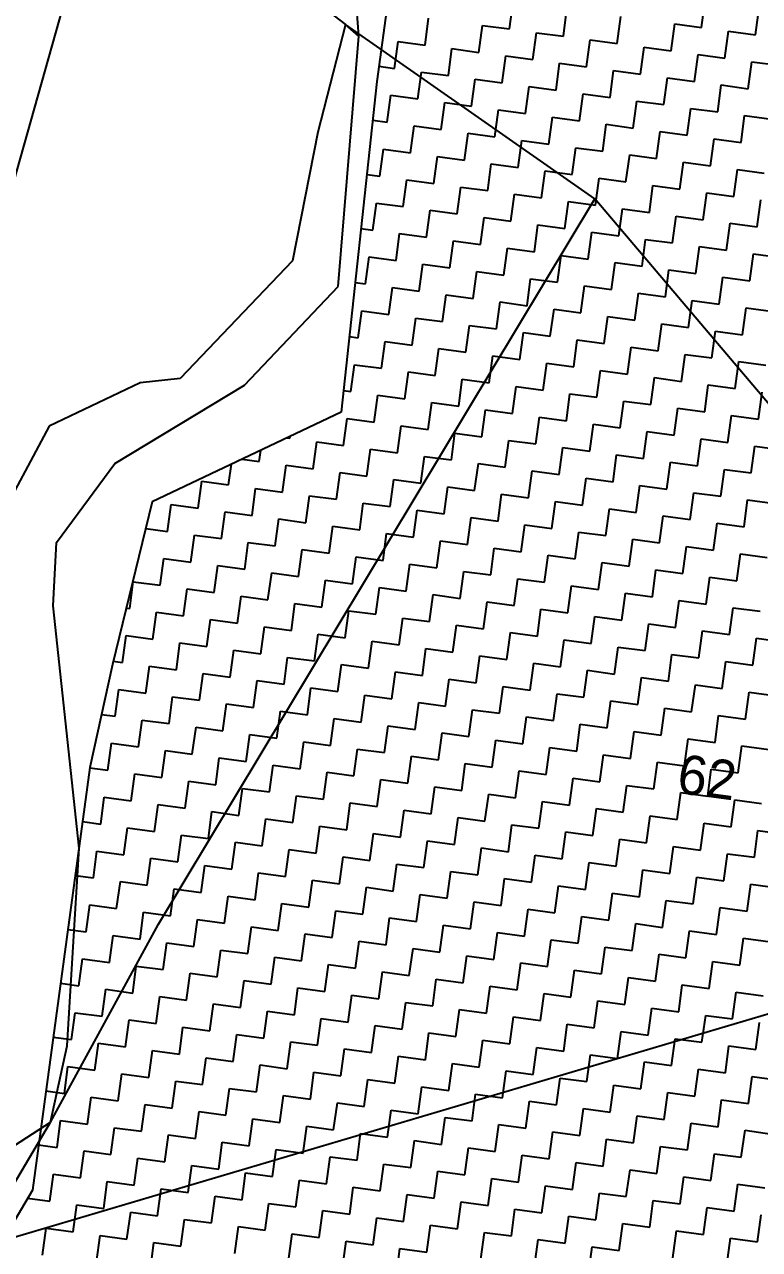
# Model space of a CAD drawing. Header units: metres. Extents: x 291974 to 293244, y 2020596 to 2023640.
# Drawn here: x 292339.3 to 292406.9, y 2020992 to 2021104.7 of the extents above; entities that cross this region are included whole.
import ezdxf
from ezdxf.enums import TextEntityAlignment as Align

# ---------------------------------------------------------------- set-up
doc = ezdxf.new("R2010")
doc.units = ezdxf.units.M
doc.header["$MEASUREMENT"] = 0
for name, color, linetype in [('LINE_WATER', 4, 'Continuous'), ('POLY_HATCH', 12, 'Continuous'), ('POLY_PARCEL', 6, 'Continuous'), ('TEXT_PARCEL', 7, 'Continuous')]:
    doc.layers.add(name, color=color, linetype=linetype)
doc.styles.add('TEXT_MAP', font='')
doc.styles.get('TEXT_MAP').set_extended_font_data('Kruti Dev 050')

msp = doc.modelspace()

# ---------------------------------------------------------------- linework, layer by layer
at = {"layer": 'LINE_WATER'}
for p, q in [((292370.02, 2021103.61), (292369.52, 2021110.5)), ((292368.8, 2021104.67), (292366.27, 2021094.78)), ((292370.02, 2021103.61), (292368.8, 2021104.67)), ((292368.12, 2021080.56), (292370.02, 2021103.61)), ((292366.27, 2021094.78), (292363.91, 2021082.92)), ((292363.91, 2021082.92), (292353.58, 2021072.12)), ((292359.52, 2021071.49), (292368.12, 2021080.56)), ((292349.91, 2021071.72), (292341.55, 2021067.73)), ((292347.57, 2021064.28), (292359.52, 2021071.49)), ((292353.58, 2021072.12), (292349.91, 2021071.72)), ((292341.55, 2021067.73), (292335.92, 2021057.21)), ((292342.23, 2021057.03), (292347.57, 2021064.28)), ((292341.9, 2021051.21), (292342.23, 2021057.03)), ((292344.31, 2021028.92), (292341.9, 2021051.21)), ((292343.21, 2021010.72), (292344.31, 2021028.92)), ((292341.67, 2021003.71), (292343.21, 2021010.72)), ((292329.88, 2020996.16), (292341.67, 2021003.71))]:
    msp.add_line(p, q, dxfattribs=at)
at = {"layer": 'POLY_HATCH'}
for p, q in [((292374.27, 2021118.6), (292371.68, 2021099.44)), ((292371.68, 2021099.44), (292368.39, 2021069)), ((292368.39, 2021069), (292351.02, 2021060.77)), ((292351.02, 2021060.77), (292347.37, 2021045.81)), ((292347.37, 2021045.81), (292345.28, 2021036.34)), ((292345.28, 2021036.34), (292340.01, 2020997.47)), ((292340.01, 2020997.47), (292331.57, 2020983.16))]:
    msp.add_line(p, q, dxfattribs=at)
at = {"layer": 'POLY_HATCH', "linetype": 'Continuous'}
for p, q in [((292383.88, 2021104.26), (292384.22, 2021106.73)), ((292401.56, 2021104.4), (292401.89, 2021106.87)), ((292406.52, 2021103.73), (292406.85, 2021106.21)), ((292376.12, 2021102.78), (292376.45, 2021105.26)), ((292388.84, 2021103.59), (292389.17, 2021106.07)), ((292393.79, 2021102.92), (292394.13, 2021105.4)), ((292381.07, 2021102.11), (292381.41, 2021104.59)), ((292381.41, 2021104.59), (292383.88, 2021104.26)), ((292386.03, 2021101.44), (292386.36, 2021103.92)), ((292386.36, 2021103.92), (292388.84, 2021103.59)), ((292398.75, 2021102.25), (292399.08, 2021104.73)), ((292399.08, 2021104.73), (292401.56, 2021104.4)), ((292403.7, 2021101.58), (292404.04, 2021104.06)), ((292404.04, 2021104.06), (292406.52, 2021103.73)), ((292373.31, 2021100.64), (292373.64, 2021103.11)), ((292373.64, 2021103.11), (292376.12, 2021102.78)), ((292390.98, 2021100.78), (292391.32, 2021103.25)), ((292391.32, 2021103.25), (292393.79, 2021102.92)), ((292378.26, 2021099.97), (292378.59, 2021102.45)), ((292378.59, 2021102.45), (292381.07, 2021102.11)), ((292383.22, 2021099.3), (292383.55, 2021101.78)), ((292383.55, 2021101.78), (292386.03, 2021101.44)), ((292395.94, 2021100.11), (292396.27, 2021102.59)), ((292396.27, 2021102.59), (292398.75, 2021102.25)), ((292400.89, 2021099.44), (292401.23, 2021101.92)), ((292401.23, 2021101.92), (292403.7, 2021101.58)), ((292371.87, 2021100.83), (292373.31, 2021100.64)), ((292388.17, 2021098.63), (292388.5, 2021101.11)), ((292388.5, 2021101.11), (292390.98, 2021100.78)), ((292405.85, 2021098.77), (292406.18, 2021101.25)), ((292406.18, 2021101.25), (292408.66, 2021100.92)), ((292375.45, 2021097.83), (292375.78, 2021100.3)), ((292375.78, 2021100.3), (292378.26, 2021099.97)), ((292380.4, 2021097.16), (292380.74, 2021099.63)), ((292380.74, 2021099.63), (292383.22, 2021099.3)), ((292393.13, 2021097.97), (292393.46, 2021100.44)), ((292393.46, 2021100.44), (292395.94, 2021100.11)), ((292398.08, 2021097.3), (292398.42, 2021099.77)), ((292398.42, 2021099.77), (292400.89, 2021099.44)), ((292385.36, 2021096.49), (292385.69, 2021098.97)), ((292385.69, 2021098.97), (292388.17, 2021098.63)), ((292390.31, 2021095.82), (292390.65, 2021098.3)), ((292390.65, 2021098.3), (292393.13, 2021097.97)), ((292403.04, 2021096.63), (292403.37, 2021099.11)), ((292403.37, 2021099.11), (292405.85, 2021098.77)), ((292372.64, 2021095.68), (292372.97, 2021098.16)), ((292372.97, 2021098.16), (292375.45, 2021097.83)), ((292377.59, 2021095.01), (292377.93, 2021097.49)), ((292377.93, 2021097.49), (292380.4, 2021097.16)), ((292395.27, 2021095.15), (292395.6, 2021097.63)), ((292395.6, 2021097.63), (292398.08, 2021097.3)), ((292382.55, 2021094.35), (292382.88, 2021096.82)), ((292382.88, 2021096.82), (292385.36, 2021096.49)), ((292387.5, 2021093.68), (292387.84, 2021096.16)), ((292387.84, 2021096.16), (292390.31, 2021095.82)), ((292400.22, 2021094.49), (292400.56, 2021096.96)), ((292400.56, 2021096.96), (292403.04, 2021096.63)), ((292405.18, 2021093.82), (292405.51, 2021096.3)), ((292405.51, 2021096.3), (292407.99, 2021095.96)), ((292371.3, 2021095.86), (292372.64, 2021095.68)), ((292374.78, 2021092.87), (292375.12, 2021095.35)), ((292375.12, 2021095.35), (292377.59, 2021095.01)), ((292392.46, 2021093.01), (292392.79, 2021095.49)), ((292392.79, 2021095.49), (292395.27, 2021095.15)), ((292379.74, 2021092.2), (292380.07, 2021094.68)), ((292380.07, 2021094.68), (292382.55, 2021094.35)), ((292384.69, 2021091.53), (292385.03, 2021094.01)), ((292385.03, 2021094.01), (292387.5, 2021093.68)), ((292397.41, 2021092.34), (292397.75, 2021094.82)), ((292397.75, 2021094.82), (292400.22, 2021094.49)), ((292402.37, 2021091.67), (292402.7, 2021094.15)), ((292402.7, 2021094.15), (292405.18, 2021093.82)), ((292371.97, 2021090.73), (292372.3, 2021093.2)), ((292372.3, 2021093.2), (292374.78, 2021092.87)), ((292389.65, 2021090.87), (292389.98, 2021093.34)), ((292389.98, 2021093.34), (292392.46, 2021093.01)), ((292394.6, 2021090.2), (292394.94, 2021092.68)), ((292394.94, 2021092.68), (292397.41, 2021092.34)), ((292376.92, 2021090.06), (292377.26, 2021092.54)), ((292377.26, 2021092.54), (292379.74, 2021092.2)), ((292381.88, 2021089.39), (292382.21, 2021091.87)), ((292382.21, 2021091.87), (292384.69, 2021091.53)), ((292399.56, 2021089.53), (292399.89, 2021092.01)), ((292399.89, 2021092.01), (292402.37, 2021091.67)), ((292370.76, 2021090.89), (292371.97, 2021090.73)), ((292374.11, 2021087.92), (292374.45, 2021090.39)), ((292374.45, 2021090.39), (292376.92, 2021090.06)), ((292386.84, 2021088.72), (292387.17, 2021091.2)), ((292387.17, 2021091.2), (292389.65, 2021090.87)), ((292391.79, 2021088.05), (292392.12, 2021090.53)), ((292392.12, 2021090.53), (292394.6, 2021090.2)), ((292404.51, 2021088.86), (292404.85, 2021091.34)), ((292404.85, 2021091.34), (292407.32, 2021091.01)), ((292379.07, 2021087.25), (292379.4, 2021089.72)), ((292379.4, 2021089.72), (292381.88, 2021089.39)), ((292396.75, 2021087.39), (292397.08, 2021089.86)), ((292397.08, 2021089.86), (292399.56, 2021089.53)), ((292371.3, 2021085.77), (292371.64, 2021088.25)), ((292371.64, 2021088.25), (292374.11, 2021087.92)), ((292384.02, 2021086.58), (292384.36, 2021089.06)), ((292384.36, 2021089.06), (292386.84, 2021088.72)), ((292388.98, 2021085.91), (292389.31, 2021088.39)), ((292389.31, 2021088.39), (292391.79, 2021088.05)), ((292401.7, 2021086.72), (292402.03, 2021089.2)), ((292402.03, 2021089.2), (292404.51, 2021088.86)), ((292406.66, 2021086.05), (292406.99, 2021088.53)), ((292376.26, 2021085.1), (292376.59, 2021087.58)), ((292376.59, 2021087.58), (292379.07, 2021087.25)), ((292393.93, 2021085.24), (292394.27, 2021087.72)), ((292394.27, 2021087.72), (292396.75, 2021087.39)), ((292398.89, 2021084.58), (292399.22, 2021087.05)), ((292399.22, 2021087.05), (292401.7, 2021086.72)), ((292370.22, 2021085.92), (292371.3, 2021085.77)), ((292381.21, 2021084.44), (292381.55, 2021086.91)), ((292381.55, 2021086.91), (292384.02, 2021086.58)), ((292386.17, 2021083.77), (292386.5, 2021086.25)), ((292386.5, 2021086.25), (292388.98, 2021085.91)), ((292403.84, 2021083.91), (292404.18, 2021086.39)), ((292404.18, 2021086.39), (292406.66, 2021086.05)), ((292373.45, 2021082.96), (292373.78, 2021085.44)), ((292373.78, 2021085.44), (292376.26, 2021085.1)), ((292378.4, 2021082.29), (292378.73, 2021084.77)), ((292378.73, 2021084.77), (292381.21, 2021084.44)), ((292391.12, 2021083.1), (292391.46, 2021085.58)), ((292391.46, 2021085.58), (292393.93, 2021085.24)), ((292396.08, 2021082.43), (292396.41, 2021084.91)), ((292396.41, 2021084.91), (292398.89, 2021084.58)), ((292383.36, 2021081.62), (292383.69, 2021084.1)), ((292383.69, 2021084.1), (292386.17, 2021083.77)), ((292401.03, 2021081.76), (292401.37, 2021084.24)), ((292401.37, 2021084.24), (292403.84, 2021083.91)), ((292370.63, 2021080.82), (292370.97, 2021083.29)), ((292370.97, 2021083.29), (292373.45, 2021082.96)), ((292375.59, 2021080.15), (292375.92, 2021082.63)), ((292375.92, 2021082.63), (292378.4, 2021082.29)), ((292388.31, 2021080.96), (292388.64, 2021083.43)), ((292388.64, 2021083.43), (292391.12, 2021083.1)), ((292393.27, 2021080.29), (292393.6, 2021082.77)), ((292393.6, 2021082.77), (292396.08, 2021082.43)), ((292405.99, 2021081.1), (292406.32, 2021083.57)), ((292406.32, 2021083.57), (292408.8, 2021083.24)), ((292380.54, 2021079.48), (292380.88, 2021081.96)), ((292380.88, 2021081.96), (292383.36, 2021081.62)), ((292398.22, 2021079.62), (292398.55, 2021082.1)), ((292398.55, 2021082.1), (292401.03, 2021081.76)), ((292403.18, 2021078.95), (292403.51, 2021081.43)), ((292403.51, 2021081.43), (292405.99, 2021081.1)), ((292369.68, 2021080.94), (292370.63, 2021080.82)), ((292372.78, 2021078), (292373.11, 2021080.48)), ((292373.11, 2021080.48), (292375.59, 2021080.15)), ((292385.5, 2021078.81), (292385.83, 2021081.29)), ((292385.83, 2021081.29), (292388.31, 2021080.96)), ((292390.45, 2021078.14), (292390.79, 2021080.62)), ((292390.79, 2021080.62), (292393.27, 2021080.29)), ((292377.73, 2021077.34), (292378.07, 2021079.81)), ((292378.07, 2021079.81), (292380.54, 2021079.48)), ((292382.69, 2021076.67), (292383.02, 2021079.15)), ((292383.02, 2021079.15), (292385.5, 2021078.81)), ((292395.41, 2021077.48), (292395.74, 2021079.95)), ((292395.74, 2021079.95), (292398.22, 2021079.62)), ((292400.36, 2021076.81), (292400.7, 2021079.29)), ((292400.7, 2021079.29), (292403.18, 2021078.95)), ((292369.97, 2021075.86), (292370.3, 2021078.34)), ((292370.3, 2021078.34), (292372.78, 2021078)), ((292387.64, 2021076), (292387.98, 2021078.48)), ((292387.98, 2021078.48), (292390.45, 2021078.14)), ((292405.32, 2021076.14), (292405.65, 2021078.62)), ((292405.65, 2021078.62), (292408.13, 2021078.28)), ((292374.92, 2021075.19), (292375.26, 2021077.67)), ((292375.26, 2021077.67), (292377.73, 2021077.34)), ((292379.88, 2021074.53), (292380.21, 2021077)), ((292380.21, 2021077), (292382.69, 2021076.67)), ((292392.6, 2021075.33), (292392.93, 2021077.81)), ((292392.93, 2021077.81), (292395.41, 2021077.48)), ((292397.55, 2021074.67), (292397.89, 2021077.14)), ((292397.89, 2021077.14), (292400.36, 2021076.81)), ((292369.15, 2021075.97), (292369.97, 2021075.86)), ((292384.83, 2021073.86), (292385.17, 2021076.34)), ((292385.17, 2021076.34), (292387.64, 2021076)), ((292402.51, 2021074), (292402.84, 2021076.48)), ((292402.84, 2021076.48), (292405.32, 2021076.14)), ((292372.11, 2021073.05), (292372.44, 2021075.53)), ((292372.44, 2021075.53), (292374.92, 2021075.19)), ((292377.06, 2021072.38), (292377.4, 2021074.86)), ((292377.4, 2021074.86), (292379.88, 2021074.53)), ((292389.79, 2021073.19), (292390.12, 2021075.67)), ((292390.12, 2021075.67), (292392.6, 2021075.33)), ((292394.74, 2021072.52), (292395.08, 2021075)), ((292395.08, 2021075), (292397.55, 2021074.67)), ((292382.02, 2021071.71), (292382.35, 2021074.19)), ((292382.35, 2021074.19), (292384.83, 2021073.86)), ((292386.98, 2021071.05), (292387.31, 2021073.52)), ((292387.31, 2021073.52), (292389.79, 2021073.19)), ((292399.7, 2021071.85), (292400.03, 2021074.33)), ((292400.03, 2021074.33), (292402.51, 2021074)), ((292404.65, 2021071.19), (292404.99, 2021073.66)), ((292404.99, 2021073.66), (292407.46, 2021073.33)), ((292369.3, 2021070.91), (292369.63, 2021073.38)), ((292369.63, 2021073.38), (292372.11, 2021073.05)), ((292374.25, 2021070.24), (292374.59, 2021072.72)), ((292374.59, 2021072.72), (292377.06, 2021072.38)), ((292391.93, 2021070.38), (292392.26, 2021072.86)), ((292392.26, 2021072.86), (292394.74, 2021072.52)), ((292379.21, 2021069.57), (292379.54, 2021072.05)), ((292379.54, 2021072.05), (292382.02, 2021071.71)), ((292384.16, 2021068.9), (292384.5, 2021071.38)), ((292384.5, 2021071.38), (292386.98, 2021071.05)), ((292396.89, 2021069.71), (292397.22, 2021072.19)), ((292397.22, 2021072.19), (292399.7, 2021071.85)), ((292401.84, 2021069.04), (292402.17, 2021071.52)), ((292402.17, 2021071.52), (292404.65, 2021071.19)), ((292368.61, 2021071), (292369.3, 2021070.91)), ((292371.44, 2021068.09), (292371.78, 2021070.57)), ((292371.78, 2021070.57), (292374.25, 2021070.24)), ((292389.12, 2021068.23), (292389.45, 2021070.71)), ((292389.45, 2021070.71), (292391.93, 2021070.38)), ((292406.8, 2021068.37), (292407.13, 2021070.85)), ((292376.4, 2021067.43), (292376.73, 2021069.9)), ((292376.73, 2021069.9), (292379.21, 2021069.57)), ((292381.35, 2021066.76), (292381.69, 2021069.24)), ((292381.69, 2021069.24), (292384.16, 2021068.9)), ((292394.07, 2021067.57), (292394.41, 2021070.04)), ((292394.41, 2021070.04), (292396.89, 2021069.71)), ((292399.03, 2021066.9), (292399.36, 2021069.38)), ((292399.36, 2021069.38), (292401.84, 2021069.04)), ((292368.63, 2021065.95), (292368.96, 2021068.43)), ((292368.96, 2021068.43), (292371.44, 2021068.09)), ((292386.31, 2021066.09), (292386.64, 2021068.57)), ((292386.64, 2021068.57), (292389.12, 2021068.23)), ((292391.26, 2021065.42), (292391.6, 2021067.9)), ((292391.6, 2021067.9), (292394.07, 2021067.57)), ((292403.98, 2021066.23), (292404.32, 2021068.71)), ((292404.32, 2021068.71), (292406.8, 2021068.37)), ((292363.68, 2021066.62), (292363.7, 2021066.77)), ((292373.59, 2021065.28), (292373.92, 2021067.76)), ((292373.92, 2021067.76), (292376.4, 2021067.43)), ((292378.54, 2021064.62), (292378.87, 2021067.09)), ((292378.87, 2021067.09), (292381.35, 2021066.76)), ((292396.22, 2021064.76), (292396.55, 2021067.23)), ((292396.55, 2021067.23), (292399.03, 2021066.9)), ((292363.44, 2021066.65), (292363.68, 2021066.62)), ((292365.82, 2021063.81), (292366.15, 2021066.28)), ((292366.15, 2021066.28), (292368.63, 2021065.95)), ((292370.77, 2021063.14), (292371.11, 2021065.62)), ((292371.11, 2021065.62), (292373.59, 2021065.28)), ((292383.5, 2021063.95), (292383.83, 2021066.42)), ((292383.83, 2021066.42), (292386.31, 2021066.09)), ((292388.45, 2021063.28), (292388.78, 2021065.76)), ((292388.78, 2021065.76), (292391.26, 2021065.42)), ((292401.17, 2021064.09), (292401.51, 2021066.56)), ((292401.51, 2021066.56), (292403.98, 2021066.23)), ((292406.13, 2021063.42), (292406.46, 2021065.9)), ((292406.46, 2021065.9), (292408.94, 2021065.56)), ((292359.29, 2021064.69), (292360.86, 2021064.48)), ((292360.86, 2021064.48), (292361, 2021065.5)), ((292375.73, 2021062.47), (292376.06, 2021064.95)), ((292376.06, 2021064.95), (292378.54, 2021064.62)), ((292393.41, 2021062.61), (292393.74, 2021065.09)), ((292393.74, 2021065.09), (292396.22, 2021064.76)), ((292358.05, 2021062.33), (292358.31, 2021064.22)), ((292363.01, 2021061.66), (292363.34, 2021064.14)), ((292363.34, 2021064.14), (292365.82, 2021063.81)), ((292367.96, 2021061), (292368.3, 2021063.47)), ((292368.3, 2021063.47), (292370.77, 2021063.14)), ((292380.68, 2021061.8), (292381.02, 2021064.28)), ((292381.02, 2021064.28), (292383.5, 2021063.95)), ((292385.64, 2021061.14), (292385.97, 2021063.61)), ((292385.97, 2021063.61), (292388.45, 2021063.28)), ((292398.36, 2021061.94), (292398.69, 2021064.42)), ((292398.69, 2021064.42), (292401.17, 2021064.09)), ((292403.32, 2021061.28), (292403.65, 2021063.75)), ((292403.65, 2021063.75), (292406.13, 2021063.42)), ((292355.24, 2021060.19), (292355.57, 2021062.67)), ((292355.57, 2021062.67), (292358.05, 2021062.33)), ((292372.92, 2021060.33), (292373.25, 2021062.81)), ((292373.25, 2021062.81), (292375.73, 2021062.47)), ((292390.59, 2021060.47), (292390.93, 2021062.95)), ((292390.93, 2021062.95), (292393.41, 2021062.61)), ((292395.55, 2021059.8), (292395.88, 2021062.28)), ((292395.88, 2021062.28), (292398.36, 2021061.94)), ((292360.2, 2021059.52), (292360.53, 2021062)), ((292360.53, 2021062), (292363.01, 2021061.66)), ((292365.15, 2021058.85), (292365.48, 2021061.33)), ((292365.48, 2021061.33), (292367.96, 2021061)), ((292377.87, 2021059.66), (292378.21, 2021062.14)), ((292378.21, 2021062.14), (292380.68, 2021061.8)), ((292382.83, 2021058.99), (292383.16, 2021061.47)), ((292383.16, 2021061.47), (292385.64, 2021061.14)), ((292400.5, 2021059.13), (292400.84, 2021061.61)), ((292400.84, 2021061.61), (292403.32, 2021061.28)), ((292352.43, 2021058.04), (292352.76, 2021060.52)), ((292352.76, 2021060.52), (292355.24, 2021060.19)), ((292370.11, 2021058.18), (292370.44, 2021060.66)), ((292370.44, 2021060.66), (292372.92, 2021060.33)), ((292375.06, 2021057.52), (292375.4, 2021059.99)), ((292375.4, 2021059.99), (292377.87, 2021059.66)), ((292387.78, 2021058.32), (292388.12, 2021060.8)), ((292388.12, 2021060.8), (292390.59, 2021060.47)), ((292392.74, 2021057.66), (292393.07, 2021060.13)), ((292393.07, 2021060.13), (292395.55, 2021059.8)), ((292405.46, 2021058.46), (292405.79, 2021060.94)), ((292405.79, 2021060.94), (292408.27, 2021060.61)), ((292357.38, 2021057.38), (292357.72, 2021059.85)), ((292357.72, 2021059.85), (292360.2, 2021059.52)), ((292362.34, 2021056.71), (292362.67, 2021059.19)), ((292362.67, 2021059.19), (292365.15, 2021058.85)), ((292380.02, 2021056.85), (292380.35, 2021059.33)), ((292380.35, 2021059.33), (292382.83, 2021058.99)), ((292397.69, 2021056.99), (292398.03, 2021059.47)), ((292398.03, 2021059.47), (292400.5, 2021059.13)), ((292350.42, 2021058.32), (292352.43, 2021058.04)), ((292354.57, 2021055.23), (292354.91, 2021057.71)), ((292354.91, 2021057.71), (292357.38, 2021057.38)), ((292367.29, 2021056.04), (292367.63, 2021058.52)), ((292367.63, 2021058.52), (292370.11, 2021058.18)), ((292372.25, 2021055.37), (292372.58, 2021057.85)), ((292372.58, 2021057.85), (292375.06, 2021057.52)), ((292384.97, 2021056.18), (292385.31, 2021058.66)), ((292385.31, 2021058.66), (292387.78, 2021058.32)), ((292389.93, 2021055.51), (292390.26, 2021057.99)), ((292390.26, 2021057.99), (292392.74, 2021057.66)), ((292402.65, 2021056.32), (292402.98, 2021058.8)), ((292402.98, 2021058.8), (292405.46, 2021058.46)), ((292359.53, 2021054.56), (292359.86, 2021057.04)), ((292359.86, 2021057.04), (292362.34, 2021056.71)), ((292377.2, 2021054.7), (292377.54, 2021057.18)), ((292377.54, 2021057.18), (292380.02, 2021056.85)), ((292394.88, 2021054.84), (292395.22, 2021057.32)), ((292395.22, 2021057.32), (292397.69, 2021056.99)), ((292399.84, 2021054.18), (292400.17, 2021056.65)), ((292400.17, 2021056.65), (292402.65, 2021056.32)), ((292351.76, 2021053.09), (292352.1, 2021055.57)), ((292352.1, 2021055.57), (292354.57, 2021055.23)), ((292364.48, 2021053.9), (292364.82, 2021056.37)), ((292364.82, 2021056.37), (292367.29, 2021056.04)), ((292369.44, 2021053.23), (292369.77, 2021055.71)), ((292369.77, 2021055.71), (292372.25, 2021055.37)), ((292382.16, 2021054.04), (292382.49, 2021056.51)), ((292382.49, 2021056.51), (292384.97, 2021056.18)), ((292387.11, 2021053.37), (292387.45, 2021055.85)), ((292387.45, 2021055.85), (292389.93, 2021055.51)), ((292404.79, 2021053.51), (292405.13, 2021055.99)), ((292405.13, 2021055.99), (292407.6, 2021055.65)), ((292356.72, 2021052.42), (292357.05, 2021054.9)), ((292357.05, 2021054.9), (292359.53, 2021054.56)), ((292374.39, 2021052.56), (292374.73, 2021055.04)), ((292374.73, 2021055.04), (292377.2, 2021054.7)), ((292379.35, 2021051.89), (292379.68, 2021054.37)), ((292379.68, 2021054.37), (292382.16, 2021054.04)), ((292392.07, 2021052.7), (292392.4, 2021055.18)), ((292392.4, 2021055.18), (292394.88, 2021054.84)), ((292397.03, 2021052.03), (292397.36, 2021054.51)), ((292397.36, 2021054.51), (292399.84, 2021054.18)), ((292348.95, 2021050.95), (292349.28, 2021053.42)), ((292349.28, 2021053.42), (292351.76, 2021053.09)), ((292361.67, 2021051.75), (292362.01, 2021054.23)), ((292362.01, 2021054.23), (292364.48, 2021053.9)), ((292366.63, 2021051.09), (292366.96, 2021053.56)), ((292366.96, 2021053.56), (292369.44, 2021053.23)), ((292384.3, 2021051.23), (292384.64, 2021053.7)), ((292384.64, 2021053.7), (292387.11, 2021053.37)), ((292401.98, 2021051.37), (292402.31, 2021053.84)), ((292402.31, 2021053.84), (292404.79, 2021053.51)), ((292353.9, 2021050.28), (292354.24, 2021052.76)), ((292354.24, 2021052.76), (292356.72, 2021052.42)), ((292358.86, 2021049.61), (292359.19, 2021052.09)), ((292359.19, 2021052.09), (292361.67, 2021051.75)), ((292371.58, 2021050.42), (292371.92, 2021052.9)), ((292371.92, 2021052.9), (292374.39, 2021052.56)), ((292376.54, 2021049.75), (292376.87, 2021052.23)), ((292376.87, 2021052.23), (292379.35, 2021051.89)), ((292389.26, 2021050.56), (292389.59, 2021053.04)), ((292389.59, 2021053.04), (292392.07, 2021052.7)), ((292394.21, 2021049.89), (292394.55, 2021052.37)), ((292394.55, 2021052.37), (292397.03, 2021052.03)), ((292348.63, 2021050.99), (292348.95, 2021050.95)), ((292363.82, 2021048.94), (292364.15, 2021051.42)), ((292364.15, 2021051.42), (292366.63, 2021051.09)), ((292381.49, 2021049.08), (292381.83, 2021051.56)), ((292381.83, 2021051.56), (292384.3, 2021051.23)), ((292399.17, 2021049.22), (292399.5, 2021051.7)), ((292399.5, 2021051.7), (292401.98, 2021051.37)), ((292404.12, 2021048.55), (292404.46, 2021051.03)), ((292404.46, 2021051.03), (292406.94, 2021050.7)), ((292351.09, 2021048.13), (292351.43, 2021050.61)), ((292351.43, 2021050.61), (292353.9, 2021050.28)), ((292356.05, 2021047.47), (292356.38, 2021049.94)), ((292356.38, 2021049.94), (292358.86, 2021049.61)), ((292368.77, 2021048.27), (292369.1, 2021050.75)), ((292369.1, 2021050.75), (292371.58, 2021050.42)), ((292373.73, 2021047.61), (292374.06, 2021050.08)), ((292374.06, 2021050.08), (292376.54, 2021049.75)), ((292386.45, 2021048.41), (292386.78, 2021050.89)), ((292386.78, 2021050.89), (292389.26, 2021050.56)), ((292391.4, 2021047.75), (292391.74, 2021050.22)), ((292391.74, 2021050.22), (292394.21, 2021049.89)), ((292361, 2021046.8), (292361.34, 2021049.28)), ((292361.34, 2021049.28), (292363.82, 2021048.94)), ((292378.68, 2021046.94), (292379.01, 2021049.42)), ((292379.01, 2021049.42), (292381.49, 2021049.08)), ((292383.64, 2021046.27), (292383.97, 2021048.75)), ((292383.97, 2021048.75), (292386.45, 2021048.41)), ((292396.36, 2021047.08), (292396.69, 2021049.56)), ((292396.69, 2021049.56), (292399.17, 2021049.22)), ((292401.31, 2021046.41), (292401.65, 2021048.89)), ((292401.65, 2021048.89), (292404.12, 2021048.55)), ((292348.28, 2021045.99), (292348.62, 2021048.47)), ((292348.62, 2021048.47), (292351.09, 2021048.13)), ((292353.24, 2021045.32), (292353.57, 2021047.8)), ((292353.57, 2021047.8), (292356.05, 2021047.47)), ((292365.96, 2021046.13), (292366.29, 2021048.61)), ((292366.29, 2021048.61), (292368.77, 2021048.27)), ((292370.91, 2021045.46), (292371.25, 2021047.94)), ((292371.25, 2021047.94), (292373.73, 2021047.61)), ((292388.59, 2021045.6), (292388.92, 2021048.08)), ((292388.92, 2021048.08), (292391.4, 2021047.75)), ((292406.27, 2021045.74), (292406.6, 2021048.22)), ((292406.6, 2021048.22), (292409.08, 2021047.89)), ((292358.19, 2021044.65), (292358.53, 2021047.13)), ((292358.53, 2021047.13), (292361, 2021046.8)), ((292363.15, 2021043.99), (292363.48, 2021046.46)), ((292363.48, 2021046.46), (292365.96, 2021046.13)), ((292375.87, 2021044.79), (292376.2, 2021047.27)), ((292376.2, 2021047.27), (292378.68, 2021046.94)), ((292380.82, 2021044.13), (292381.16, 2021046.6)), ((292381.16, 2021046.6), (292383.64, 2021046.27)), ((292393.55, 2021044.93), (292393.88, 2021047.41)), ((292393.88, 2021047.41), (292396.36, 2021047.08)), ((292398.5, 2021044.27), (292398.83, 2021046.74)), ((292398.83, 2021046.74), (292401.31, 2021046.41)), ((292347.44, 2021046.1), (292348.28, 2021045.99)), ((292350.43, 2021043.18), (292350.76, 2021045.66)), ((292350.76, 2021045.66), (292353.24, 2021045.32)), ((292368.1, 2021043.32), (292368.44, 2021045.8)), ((292368.44, 2021045.8), (292370.91, 2021045.46)), ((292385.78, 2021043.46), (292386.11, 2021045.94)), ((292386.11, 2021045.94), (292388.59, 2021045.6)), ((292403.46, 2021043.6), (292403.79, 2021046.08)), ((292403.79, 2021046.08), (292406.27, 2021045.74)), ((292355.38, 2021042.51), (292355.71, 2021044.99)), ((292355.71, 2021044.99), (292358.19, 2021044.65)), ((292360.34, 2021041.84), (292360.67, 2021044.32)), ((292360.67, 2021044.32), (292363.15, 2021043.99)), ((292373.06, 2021042.65), (292373.39, 2021045.13)), ((292373.39, 2021045.13), (292375.87, 2021044.79)), ((292378.01, 2021041.98), (292378.35, 2021044.46)), ((292378.35, 2021044.46), (292380.82, 2021044.13)), ((292390.73, 2021042.79), (292391.07, 2021045.27)), ((292391.07, 2021045.27), (292393.55, 2021044.93)), ((292395.69, 2021042.12), (292396.02, 2021044.6)), ((292396.02, 2021044.6), (292398.5, 2021044.27)), ((292347.61, 2021041.04), (292347.95, 2021043.51)), ((292347.95, 2021043.51), (292350.43, 2021043.18)), ((292365.29, 2021041.18), (292365.62, 2021043.65)), ((292365.62, 2021043.65), (292368.1, 2021043.32)), ((292382.97, 2021041.32), (292383.3, 2021043.79)), ((292383.3, 2021043.79), (292385.78, 2021043.46)), ((292387.92, 2021040.65), (292388.26, 2021043.12)), ((292388.26, 2021043.12), (292390.73, 2021042.79)), ((292400.64, 2021041.46), (292400.98, 2021043.93)), ((292400.98, 2021043.93), (292403.46, 2021043.6)), ((292405.6, 2021040.79), (292405.93, 2021043.26)), ((292405.93, 2021043.26), (292408.41, 2021042.93)), ((292352.57, 2021040.37), (292352.9, 2021042.84)), ((292352.9, 2021042.84), (292355.38, 2021042.51)), ((292357.52, 2021039.7), (292357.86, 2021042.18)), ((292357.86, 2021042.18), (292360.34, 2021041.84)), ((292370.25, 2021040.51), (292370.58, 2021042.98)), ((292370.58, 2021042.98), (292373.06, 2021042.65)), ((292375.2, 2021039.84), (292375.54, 2021042.32)), ((292375.54, 2021042.32), (292378.01, 2021041.98)), ((292392.88, 2021039.98), (292393.21, 2021042.46)), ((292393.21, 2021042.46), (292395.69, 2021042.12)), ((292346.36, 2021041.2), (292347.61, 2021041.04)), ((292362.48, 2021039.03), (292362.81, 2021041.51)), ((292362.81, 2021041.51), (292365.29, 2021041.18)), ((292367.43, 2021038.36), (292367.77, 2021040.84)), ((292367.77, 2021040.84), (292370.25, 2021040.51)), ((292380.16, 2021039.17), (292380.49, 2021041.65)), ((292380.49, 2021041.65), (292382.97, 2021041.32)), ((292385.11, 2021038.5), (292385.45, 2021040.98)), ((292385.45, 2021040.98), (292387.92, 2021040.65)), ((292397.83, 2021039.31), (292398.17, 2021041.79)), ((292398.17, 2021041.79), (292400.64, 2021041.46)), ((292402.79, 2021038.64), (292403.12, 2021041.12)), ((292403.12, 2021041.12), (292405.6, 2021040.79)), ((292349.76, 2021038.22), (292350.09, 2021040.7)), ((292350.09, 2021040.7), (292352.57, 2021040.37)), ((292354.71, 2021037.56), (292355.05, 2021040.03)), ((292355.05, 2021040.03), (292357.52, 2021039.7)), ((292372.39, 2021037.7), (292372.72, 2021040.17)), ((292372.72, 2021040.17), (292375.2, 2021039.84)), ((292390.07, 2021037.84), (292390.4, 2021040.31)), ((292390.4, 2021040.31), (292392.88, 2021039.98)), ((292346.95, 2021036.08), (292347.28, 2021038.56)), ((292347.28, 2021038.56), (292349.76, 2021038.22)), ((292359.67, 2021036.89), (292360, 2021039.37)), ((292360, 2021039.37), (292362.48, 2021039.03)), ((292364.62, 2021036.22), (292364.96, 2021038.7)), ((292364.96, 2021038.7), (292367.43, 2021038.36)), ((292377.34, 2021037.03), (292377.68, 2021039.51)), ((292377.68, 2021039.51), (292380.16, 2021039.17)), ((292382.3, 2021036.36), (292382.63, 2021038.84)), ((292382.63, 2021038.84), (292385.11, 2021038.5)), ((292395.02, 2021037.17), (292395.36, 2021039.65)), ((292395.36, 2021039.65), (292397.83, 2021039.31)), ((292399.98, 2021036.5), (292400.31, 2021038.98)), ((292400.31, 2021038.98), (292402.79, 2021038.64)), ((292351.9, 2021035.41), (292352.24, 2021037.89)), ((292352.24, 2021037.89), (292354.71, 2021037.56)), ((292369.58, 2021035.55), (292369.91, 2021038.03)), ((292369.91, 2021038.03), (292372.39, 2021037.7)), ((292387.25, 2021035.69), (292387.59, 2021038.17)), ((292387.59, 2021038.17), (292390.07, 2021037.84)), ((292392.21, 2021035.02), (292392.54, 2021037.5)), ((292392.54, 2021037.5), (292395.02, 2021037.17)), ((292404.93, 2021035.83), (292405.27, 2021038.31)), ((292405.27, 2021038.31), (292407.74, 2021037.98)), ((292345.28, 2021036.3), (292346.95, 2021036.08)), ((292356.86, 2021034.74), (292357.19, 2021037.22)), ((292357.19, 2021037.22), (292359.67, 2021036.89)), ((292361.81, 2021034.08), (292362.15, 2021036.55)), ((292362.15, 2021036.55), (292364.62, 2021036.22)), ((292374.53, 2021034.88), (292374.87, 2021037.36)), ((292374.87, 2021037.36), (292377.34, 2021037.03)), ((292379.49, 2021034.22), (292379.82, 2021036.69)), ((292379.82, 2021036.69), (292382.3, 2021036.36)), ((292397.17, 2021034.36), (292397.5, 2021036.83)), ((292397.5, 2021036.83), (292399.98, 2021036.5)), ((292349.09, 2021033.27), (292349.42, 2021035.75)), ((292349.42, 2021035.75), (292351.9, 2021035.41)), ((292366.77, 2021033.41), (292367.1, 2021035.89)), ((292367.1, 2021035.89), (292369.58, 2021035.55)), ((292371.72, 2021032.74), (292372.06, 2021035.22)), ((292372.06, 2021035.22), (292374.53, 2021034.88)), ((292384.44, 2021033.55), (292384.78, 2021036.03)), ((292384.78, 2021036.03), (292387.25, 2021035.69)), ((292389.4, 2021032.88), (292389.73, 2021035.36)), ((292389.73, 2021035.36), (292392.21, 2021035.02)), ((292402.12, 2021033.69), (292402.45, 2021036.17)), ((292402.45, 2021036.17), (292404.93, 2021035.83)), ((292354.04, 2021032.6), (292354.38, 2021035.08)), ((292354.38, 2021035.08), (292356.86, 2021034.74)), ((292359, 2021031.93), (292359.33, 2021034.41)), ((292359.33, 2021034.41), (292361.81, 2021034.08)), ((292376.68, 2021032.07), (292377.01, 2021034.55)), ((292377.01, 2021034.55), (292379.49, 2021034.22)), ((292394.35, 2021032.21), (292394.69, 2021034.69)), ((292394.69, 2021034.69), (292397.17, 2021034.36)), ((292346.28, 2021031.12), (292346.61, 2021033.6)), ((292346.61, 2021033.6), (292349.09, 2021033.27)), ((292351.23, 2021030.46), (292351.57, 2021032.93)), ((292351.57, 2021032.93), (292354.04, 2021032.6)), ((292363.96, 2021031.26), (292364.29, 2021033.74)), ((292364.29, 2021033.74), (292366.77, 2021033.41)), ((292368.91, 2021030.6), (292369.24, 2021033.07)), ((292369.24, 2021033.07), (292371.72, 2021032.74)), ((292381.63, 2021031.4), (292381.97, 2021033.88)), ((292381.97, 2021033.88), (292384.44, 2021033.55)), ((292386.59, 2021030.74), (292386.92, 2021033.21)), ((292386.92, 2021033.21), (292389.4, 2021032.88)), ((292399.31, 2021031.54), (292399.64, 2021034.02)), ((292399.64, 2021034.02), (292402.12, 2021033.69)), ((292404.26, 2021030.88), (292404.6, 2021033.35)), ((292404.6, 2021033.35), (292407.08, 2021033.02)), ((292356.19, 2021029.79), (292356.52, 2021032.27)), ((292356.52, 2021032.27), (292359, 2021031.93)), ((292373.87, 2021029.93), (292374.2, 2021032.41)), ((292374.2, 2021032.41), (292376.68, 2021032.07)), ((292391.54, 2021030.07), (292391.88, 2021032.55)), ((292391.88, 2021032.55), (292394.35, 2021032.21)), ((292396.5, 2021029.4), (292396.83, 2021031.88)), ((292396.83, 2021031.88), (292399.31, 2021031.54)), ((292344.61, 2021031.35), (292346.28, 2021031.12)), ((292348.42, 2021028.31), (292348.76, 2021030.79)), ((292348.76, 2021030.79), (292351.23, 2021030.46)), ((292361.14, 2021029.12), (292361.48, 2021031.6)), ((292361.48, 2021031.6), (292363.96, 2021031.26)), ((292366.1, 2021028.45), (292366.43, 2021030.93)), ((292366.43, 2021030.93), (292368.91, 2021030.6)), ((292378.82, 2021029.26), (292379.15, 2021031.74)), ((292379.15, 2021031.74), (292381.63, 2021031.4)), ((292383.78, 2021028.59), (292384.11, 2021031.07)), ((292384.11, 2021031.07), (292386.59, 2021030.74)), ((292401.45, 2021028.73), (292401.79, 2021031.21)), ((292401.79, 2021031.21), (292404.26, 2021030.88)), ((292353.38, 2021027.65), (292353.71, 2021030.12)), ((292353.71, 2021030.12), (292356.19, 2021029.79)), ((292371.05, 2021027.79), (292371.39, 2021030.26)), ((292371.39, 2021030.26), (292373.87, 2021029.93)), ((292376.01, 2021027.12), (292376.34, 2021029.6)), ((292376.34, 2021029.6), (292378.82, 2021029.26)), ((292388.73, 2021027.93), (292389.06, 2021030.4)), ((292389.06, 2021030.4), (292391.54, 2021030.07)), ((292393.69, 2021027.26), (292394.02, 2021029.74)), ((292394.02, 2021029.74), (292396.5, 2021029.4)), ((292406.41, 2021028.07), (292406.74, 2021030.54)), ((292406.74, 2021030.54), (292409.22, 2021030.21)), ((292345.61, 2021026.17), (292345.94, 2021028.65)), ((292345.94, 2021028.65), (292348.42, 2021028.31)), ((292358.33, 2021026.98), (292358.67, 2021029.46)), ((292358.67, 2021029.46), (292361.14, 2021029.12)), ((292363.29, 2021026.31), (292363.62, 2021028.79)), ((292363.62, 2021028.79), (292366.1, 2021028.45)), ((292380.96, 2021026.45), (292381.3, 2021028.93)), ((292381.3, 2021028.93), (292383.78, 2021028.59)), ((292398.64, 2021026.59), (292398.97, 2021029.07)), ((292398.97, 2021029.07), (292401.45, 2021028.73)), ((292350.57, 2021025.5), (292350.9, 2021027.98)), ((292350.9, 2021027.98), (292353.38, 2021027.65)), ((292355.52, 2021024.83), (292355.85, 2021027.31)), ((292355.85, 2021027.31), (292358.33, 2021026.98)), ((292368.24, 2021025.64), (292368.58, 2021028.12)), ((292368.58, 2021028.12), (292371.05, 2021027.79)), ((292373.2, 2021024.97), (292373.53, 2021027.45)), ((292373.53, 2021027.45), (292376.01, 2021027.12)), ((292385.92, 2021025.78), (292386.25, 2021028.26)), ((292386.25, 2021028.26), (292388.73, 2021027.93)), ((292390.87, 2021025.11), (292391.21, 2021027.59)), ((292391.21, 2021027.59), (292393.69, 2021027.26)), ((292403.6, 2021025.92), (292403.93, 2021028.4)), ((292403.93, 2021028.4), (292406.41, 2021028.07)), ((292343.93, 2021026.4), (292345.61, 2021026.17)), ((292360.48, 2021024.17), (292360.81, 2021026.64)), ((292360.81, 2021026.64), (292363.29, 2021026.31)), ((292378.15, 2021024.31), (292378.49, 2021026.78)), ((292378.49, 2021026.78), (292380.96, 2021026.45)), ((292395.83, 2021024.45), (292396.16, 2021026.92)), ((292396.16, 2021026.92), (292398.64, 2021026.59)), ((292400.78, 2021023.78), (292401.12, 2021026.26)), ((292401.12, 2021026.26), (292403.6, 2021025.92)), ((292347.75, 2021023.36), (292348.09, 2021025.84)), ((292348.09, 2021025.84), (292350.57, 2021025.5)), ((292352.71, 2021022.69), (292353.04, 2021025.17)), ((292353.04, 2021025.17), (292355.52, 2021024.83)), ((292365.43, 2021023.5), (292365.76, 2021025.98)), ((292365.76, 2021025.98), (292368.24, 2021025.64)), ((292370.39, 2021022.83), (292370.72, 2021025.31)), ((292370.72, 2021025.31), (292373.2, 2021024.97)), ((292383.11, 2021023.64), (292383.44, 2021026.12)), ((292383.44, 2021026.12), (292385.92, 2021025.78)), ((292388.06, 2021022.97), (292388.4, 2021025.45)), ((292388.4, 2021025.45), (292390.87, 2021025.11)), ((292405.74, 2021023.11), (292406.07, 2021025.59)), ((292406.07, 2021025.59), (292408.55, 2021025.25)), ((292357.66, 2021022.02), (292358, 2021024.5)), ((292358, 2021024.5), (292360.48, 2021024.17)), ((292375.34, 2021022.16), (292375.67, 2021024.64)), ((292375.67, 2021024.64), (292378.15, 2021024.31)), ((292380.3, 2021021.49), (292380.63, 2021023.97)), ((292380.63, 2021023.97), (292383.11, 2021023.64)), ((292393.02, 2021022.3), (292393.35, 2021024.78)), ((292393.35, 2021024.78), (292395.83, 2021024.45)), ((292397.97, 2021021.63), (292398.31, 2021024.11)), ((292398.31, 2021024.11), (292400.78, 2021023.78)), ((292344.94, 2021021.21), (292345.28, 2021023.69)), ((292345.28, 2021023.69), (292347.75, 2021023.36)), ((292349.9, 2021020.55), (292350.23, 2021023.02)), ((292350.23, 2021023.02), (292352.71, 2021022.69)), ((292362.62, 2021021.35), (292362.95, 2021023.83)), ((292362.95, 2021023.83), (292365.43, 2021023.5)), ((292367.57, 2021020.69), (292367.91, 2021023.16)), ((292367.91, 2021023.16), (292370.39, 2021022.83)), ((292385.25, 2021020.83), (292385.59, 2021023.3)), ((292385.59, 2021023.3), (292388.06, 2021022.97)), ((292402.93, 2021020.97), (292403.26, 2021023.44)), ((292403.26, 2021023.44), (292405.74, 2021023.11)), ((292354.85, 2021019.88), (292355.19, 2021022.36)), ((292355.19, 2021022.36), (292357.66, 2021022.02)), ((292359.81, 2021019.21), (292360.14, 2021021.69)), ((292360.14, 2021021.69), (292362.62, 2021021.35)), ((292372.53, 2021020.02), (292372.86, 2021022.5)), ((292372.86, 2021022.5), (292375.34, 2021022.16)), ((292377.48, 2021019.35), (292377.82, 2021021.83)), ((292377.82, 2021021.83), (292380.3, 2021021.49)), ((292390.21, 2021020.16), (292390.54, 2021022.64)), ((292390.54, 2021022.64), (292393.02, 2021022.3)), ((292395.16, 2021019.49), (292395.5, 2021021.97)), ((292395.5, 2021021.97), (292397.97, 2021021.63)), ((292343.26, 2021021.44), (292344.94, 2021021.21)), ((292347.09, 2021018.4), (292347.42, 2021020.88)), ((292347.42, 2021020.88), (292349.9, 2021020.55)), ((292364.76, 2021018.54), (292365.1, 2021021.02)), ((292365.1, 2021021.02), (292367.57, 2021020.69)), ((292382.44, 2021018.68), (292382.77, 2021021.16)), ((292382.77, 2021021.16), (292385.25, 2021020.83)), ((292400.12, 2021018.82), (292400.45, 2021021.3)), ((292400.45, 2021021.3), (292402.93, 2021020.97)), ((292405.07, 2021018.16), (292405.41, 2021020.63)), ((292405.41, 2021020.63), (292407.88, 2021020.3)), ((292352.04, 2021017.74), (292352.38, 2021020.21)), ((292352.38, 2021020.21), (292354.85, 2021019.88)), ((292357, 2021017.07), (292357.33, 2021019.54)), ((292357.33, 2021019.54), (292359.81, 2021019.21)), ((292369.72, 2021017.88), (292370.05, 2021020.35)), ((292370.05, 2021020.35), (292372.53, 2021020.02)), ((292374.67, 2021017.21), (292375.01, 2021019.68)), ((292375.01, 2021019.68), (292377.48, 2021019.35)), ((292387.39, 2021018.02), (292387.73, 2021020.49)), ((292387.73, 2021020.49), (292390.21, 2021020.16)), ((292392.35, 2021017.35), (292392.68, 2021019.82)), ((292392.68, 2021019.82), (292395.16, 2021019.49)), ((292344.27, 2021016.26), (292344.61, 2021018.74)), ((292344.61, 2021018.74), (292347.09, 2021018.4)), ((292361.95, 2021016.4), (292362.29, 2021018.88)), ((292362.29, 2021018.88), (292364.76, 2021018.54)), ((292379.63, 2021016.54), (292379.96, 2021019.02)), ((292379.96, 2021019.02), (292382.44, 2021018.68)), ((292384.58, 2021015.87), (292384.92, 2021018.35)), ((292384.92, 2021018.35), (292387.39, 2021018.02)), ((292397.31, 2021016.68), (292397.64, 2021019.16)), ((292397.64, 2021019.16), (292400.12, 2021018.82)), ((292402.26, 2021016.01), (292402.59, 2021018.49)), ((292402.59, 2021018.49), (292405.07, 2021018.16)), ((292349.23, 2021015.59), (292349.56, 2021018.07)), ((292349.56, 2021018.07), (292352.04, 2021017.74)), ((292354.18, 2021014.92), (292354.52, 2021017.4)), ((292354.52, 2021017.4), (292357, 2021017.07)), ((292366.91, 2021015.73), (292367.24, 2021018.21)), ((292367.24, 2021018.21), (292369.72, 2021017.88)), ((292371.86, 2021015.06), (292372.2, 2021017.54)), ((292372.2, 2021017.54), (292374.67, 2021017.21)), ((292389.54, 2021015.2), (292389.87, 2021017.68)), ((292389.87, 2021017.68), (292392.35, 2021017.35)), ((292342.59, 2021016.49), (292344.27, 2021016.26)), ((292359.14, 2021014.26), (292359.47, 2021016.73)), ((292359.47, 2021016.73), (292361.95, 2021016.4)), ((292364.1, 2021013.59), (292364.43, 2021016.07)), ((292364.43, 2021016.07), (292366.91, 2021015.73)), ((292376.82, 2021014.4), (292377.15, 2021016.87)), ((292377.15, 2021016.87), (292379.63, 2021016.54)), ((292381.77, 2021013.73), (292382.11, 2021016.21)), ((292382.11, 2021016.21), (292384.58, 2021015.87)), ((292394.49, 2021014.54), (292394.83, 2021017.01)), ((292394.83, 2021017.01), (292397.31, 2021016.68)), ((292399.45, 2021013.87), (292399.78, 2021016.35)), ((292399.78, 2021016.35), (292402.26, 2021016.01)), ((292346.42, 2021013.45), (292346.75, 2021015.93)), ((292346.75, 2021015.93), (292349.23, 2021015.59)), ((292351.37, 2021012.78), (292351.71, 2021015.26)), ((292351.71, 2021015.26), (292354.18, 2021014.92)), ((292369.05, 2021012.92), (292369.38, 2021015.4)), ((292369.38, 2021015.4), (292371.86, 2021015.06)), ((292386.73, 2021013.06), (292387.06, 2021015.54)), ((292387.06, 2021015.54), (292389.54, 2021015.2)), ((292404.4, 2021013.2), (292404.74, 2021015.68)), ((292404.74, 2021015.68), (292407.22, 2021015.34)), ((292343.61, 2021011.3), (292343.94, 2021013.78)), ((292343.94, 2021013.78), (292346.42, 2021013.45)), ((292356.33, 2021012.11), (292356.66, 2021014.59)), ((292356.66, 2021014.59), (292359.14, 2021014.26)), ((292361.28, 2021011.44), (292361.62, 2021013.92)), ((292361.62, 2021013.92), (292364.1, 2021013.59)), ((292374.01, 2021012.25), (292374.34, 2021014.73)), ((292374.34, 2021014.73), (292376.82, 2021014.4)), ((292378.96, 2021011.58), (292379.29, 2021014.06)), ((292379.29, 2021014.06), (292381.77, 2021013.73)), ((292391.68, 2021012.39), (292392.02, 2021014.87)), ((292392.02, 2021014.87), (292394.49, 2021014.54)), ((292396.64, 2021011.72), (292396.97, 2021014.2)), ((292396.97, 2021014.2), (292399.45, 2021013.87)), ((292348.56, 2021010.64), (292348.9, 2021013.11)), ((292348.9, 2021013.11), (292351.37, 2021012.78)), ((292366.24, 2021010.78), (292366.57, 2021013.25)), ((292366.57, 2021013.25), (292369.05, 2021012.92)), ((292383.92, 2021010.92), (292384.25, 2021013.39)), ((292384.25, 2021013.39), (292386.73, 2021013.06)), ((292388.87, 2021010.25), (292389.2, 2021012.73)), ((292389.2, 2021012.73), (292391.68, 2021012.39)), ((292401.59, 2021011.06), (292401.93, 2021013.53)), ((292401.93, 2021013.53), (292404.4, 2021013.2)), ((292406.55, 2021010.39), (292406.88, 2021012.87)), ((292341.91, 2021011.53), (292343.61, 2021011.3)), ((292353.52, 2021009.97), (292353.85, 2021012.45)), ((292353.85, 2021012.45), (292356.33, 2021012.11)), ((292358.47, 2021009.3), (292358.81, 2021011.78)), ((292358.81, 2021011.78), (292361.28, 2021011.44)), ((292371.19, 2021010.11), (292371.53, 2021012.59)), ((292371.53, 2021012.59), (292374.01, 2021012.25)), ((292376.15, 2021009.44), (292376.48, 2021011.92)), ((292376.48, 2021011.92), (292378.96, 2021011.58)), ((292393.83, 2021009.58), (292394.16, 2021012.06)), ((292394.16, 2021012.06), (292396.64, 2021011.72)), ((292345.75, 2021008.49), (292346.08, 2021010.97)), ((292346.08, 2021010.97), (292348.56, 2021010.64)), ((292363.43, 2021008.63), (292363.76, 2021011.11)), ((292363.76, 2021011.11), (292366.24, 2021010.78)), ((292368.38, 2021007.96), (292368.72, 2021010.44)), ((292368.72, 2021010.44), (292371.19, 2021010.11)), ((292381.1, 2021008.77), (292381.44, 2021011.25)), ((292381.44, 2021011.25), (292383.92, 2021010.92)), ((292386.06, 2021008.1), (292386.39, 2021010.58)), ((292386.39, 2021010.58), (292388.87, 2021010.25)), ((292398.78, 2021008.91), (292399.11, 2021011.39)), ((292399.11, 2021011.39), (292401.59, 2021011.06)), ((292403.74, 2021008.24), (292404.07, 2021010.72)), ((292404.07, 2021010.72), (292406.55, 2021010.39)), ((292350.71, 2021007.82), (292351.04, 2021010.3)), ((292351.04, 2021010.3), (292353.52, 2021009.97)), ((292355.66, 2021007.16), (292355.99, 2021009.63)), ((292355.99, 2021009.63), (292358.47, 2021009.3)), ((292373.34, 2021007.3), (292373.67, 2021009.77)), ((292373.67, 2021009.77), (292376.15, 2021009.44)), ((292391.01, 2021007.44), (292391.35, 2021009.91)), ((292391.35, 2021009.91), (292393.83, 2021009.58)), ((292342.94, 2021006.35), (292343.27, 2021008.83)), ((292343.27, 2021008.83), (292345.75, 2021008.49)), ((292347.89, 2021005.68), (292348.23, 2021008.16)), ((292348.23, 2021008.16), (292350.71, 2021007.82)), ((292360.62, 2021006.49), (292360.95, 2021008.97)), ((292360.95, 2021008.97), (292363.43, 2021008.63)), ((292365.57, 2021005.82), (292365.9, 2021008.3)), ((292365.9, 2021008.3), (292368.38, 2021007.96)), ((292378.29, 2021006.63), (292378.63, 2021009.11)), ((292378.63, 2021009.11), (292381.1, 2021008.77)), ((292383.25, 2021005.96), (292383.58, 2021008.44)), ((292383.58, 2021008.44), (292386.06, 2021008.1)), ((292395.97, 2021006.77), (292396.3, 2021009.25)), ((292396.3, 2021009.25), (292398.78, 2021008.91)), ((292400.92, 2021006.1), (292401.26, 2021008.58)), ((292401.26, 2021008.58), (292403.74, 2021008.24)), ((292352.85, 2021005.01), (292353.18, 2021007.49)), ((292353.18, 2021007.49), (292355.66, 2021007.16)), ((292370.53, 2021005.15), (292370.86, 2021007.63)), ((292370.86, 2021007.63), (292373.34, 2021007.3)), ((292388.2, 2021005.29), (292388.54, 2021007.77)), ((292388.54, 2021007.77), (292391.01, 2021007.44)), ((292393.16, 2021004.63), (292393.49, 2021007.1)), ((292393.49, 2021007.1), (292395.97, 2021006.77)), ((292405.88, 2021005.43), (292406.21, 2021007.91)), ((292406.21, 2021007.91), (292408.69, 2021007.58)), ((292341.24, 2021006.58), (292342.94, 2021006.35)), ((292345.08, 2021003.54), (292345.42, 2021006.02)), ((292345.42, 2021006.02), (292347.89, 2021005.68)), ((292357.8, 2021004.35), (292358.14, 2021006.82)), ((292358.14, 2021006.82), (292360.62, 2021006.49)), ((292362.76, 2021003.68), (292363.09, 2021006.16)), ((292363.09, 2021006.16), (292365.57, 2021005.82)), ((292375.48, 2021004.49), (292375.81, 2021006.96)), ((292375.81, 2021006.96), (292378.29, 2021006.63)), ((292380.44, 2021003.82), (292380.77, 2021006.3)), ((292380.77, 2021006.3), (292383.25, 2021005.96)), ((292398.11, 2021003.96), (292398.45, 2021006.44)), ((292398.45, 2021006.44), (292400.92, 2021006.1)), ((292350.04, 2021002.87), (292350.37, 2021005.35)), ((292350.37, 2021005.35), (292352.85, 2021005.01)), ((292367.71, 2021003.01), (292368.05, 2021005.49)), ((292368.05, 2021005.49), (292370.53, 2021005.15)), ((292372.67, 2021002.34), (292373, 2021004.82)), ((292373, 2021004.82), (292375.48, 2021004.49)), ((292385.39, 2021003.15), (292385.73, 2021005.63)), ((292385.73, 2021005.63), (292388.2, 2021005.29)), ((292390.35, 2021002.48), (292390.68, 2021004.96)), ((292390.68, 2021004.96), (292393.16, 2021004.63)), ((292403.07, 2021003.29), (292403.4, 2021005.77)), ((292403.4, 2021005.77), (292405.88, 2021005.43)), ((292342.27, 2021001.39), (292342.6, 2021003.87)), ((292342.6, 2021003.87), (292345.08, 2021003.54)), ((292354.99, 2021002.2), (292355.33, 2021004.68)), ((292355.33, 2021004.68), (292357.8, 2021004.35)), ((292359.95, 2021001.53), (292360.28, 2021004.01)), ((292360.28, 2021004.01), (292362.76, 2021003.68)), ((292377.62, 2021001.67), (292377.96, 2021004.15)), ((292377.96, 2021004.15), (292380.44, 2021003.82)), ((292395.3, 2021001.81), (292395.64, 2021004.29)), ((292395.64, 2021004.29), (292398.11, 2021003.96)), ((292400.26, 2021001.15), (292400.59, 2021003.62)), ((292400.59, 2021003.62), (292403.07, 2021003.29)), ((292347.23, 2021000.73), (292347.56, 2021003.2)), ((292347.56, 2021003.2), (292350.04, 2021002.87)), ((292352.18, 2021000.06), (292352.52, 2021002.54)), ((292352.52, 2021002.54), (292354.99, 2021002.2)), ((292364.9, 2021000.87), (292365.24, 2021003.34)), ((292365.24, 2021003.34), (292367.71, 2021003.01)), ((292369.86, 2021000.2), (292370.19, 2021002.68)), ((292370.19, 2021002.68), (292372.67, 2021002.34)), ((292382.58, 2021001.01), (292382.91, 2021003.48)), ((292382.91, 2021003.48), (292385.39, 2021003.15)), ((292387.53, 2021000.34), (292387.87, 2021002.82)), ((292387.87, 2021002.82), (292390.35, 2021002.48)), ((292405.21, 2021000.48), (292405.55, 2021002.96)), ((292405.55, 2021002.96), (292408.02, 2021002.62)), ((292340.57, 2021001.62), (292342.27, 2021001.39)), ((292357.14, 2020999.39), (292357.47, 2021001.87)), ((292357.47, 2021001.87), (292359.95, 2021001.53)), ((292374.81, 2020999.53), (292375.15, 2021002.01)), ((292375.15, 2021002.01), (292377.62, 2021001.67)), ((292392.49, 2020999.67), (292392.82, 2021002.15)), ((292392.82, 2021002.15), (292395.3, 2021001.81)), ((292397.45, 2020999), (292397.78, 2021001.48)), ((292397.78, 2021001.48), (292400.26, 2021001.15)), ((292344.41, 2020998.58), (292344.75, 2021001.06)), ((292344.75, 2021001.06), (292347.23, 2021000.73)), ((292349.37, 2020997.91), (292349.7, 2021000.39)), ((292349.7, 2021000.39), (292352.18, 2021000.06)), ((292362.09, 2020998.72), (292362.43, 2021001.2)), ((292362.43, 2021001.2), (292364.9, 2021000.87)), ((292367.05, 2020998.05), (292367.38, 2021000.53)), ((292367.38, 2021000.53), (292369.86, 2021000.2)), ((292379.77, 2020998.86), (292380.1, 2021001.34)), ((292380.1, 2021001.34), (292382.58, 2021001.01)), ((292384.72, 2020998.19), (292385.06, 2021000.67)), ((292385.06, 2021000.67), (292387.53, 2021000.34)), ((292402.4, 2020998.33), (292402.73, 2021000.81)), ((292402.73, 2021000.81), (292405.21, 2021000.48)), ((292354.32, 2020997.25), (292354.66, 2020999.72)), ((292354.66, 2020999.72), (292357.14, 2020999.39)), ((292372, 2020997.39), (292372.34, 2020999.86)), ((292372.34, 2020999.86), (292374.81, 2020999.53)), ((292376.96, 2020996.72), (292377.29, 2020999.2)), ((292377.29, 2020999.2), (292379.77, 2020998.86)), ((292389.68, 2020997.53), (292390.01, 2021000)), ((292390.01, 2021000), (292392.49, 2020999.67)), ((292394.63, 2020996.86), (292394.97, 2020999.34)), ((292394.97, 2020999.34), (292397.45, 2020999)), ((292341.6, 2020996.44), (292341.94, 2020998.92)), ((292341.94, 2020998.92), (292344.41, 2020998.58)), ((292346.56, 2020995.77), (292346.89, 2020998.25)), ((292346.89, 2020998.25), (292349.37, 2020997.91)), ((292359.28, 2020996.58), (292359.61, 2020999.06)), ((292359.61, 2020999.06), (292362.09, 2020998.72)), ((292364.23, 2020995.91), (292364.57, 2020998.39)), ((292364.57, 2020998.39), (292367.05, 2020998.05)), ((292381.91, 2020996.05), (292382.25, 2020998.53)), ((292382.25, 2020998.53), (292384.72, 2020998.19)), ((292399.59, 2020996.19), (292399.92, 2020998.67)), ((292399.92, 2020998.67), (292402.4, 2020998.33)), ((292404.54, 2020995.52), (292404.88, 2020998)), ((292404.88, 2020998), (292407.36, 2020997.67)), ((292351.51, 2020995.1), (292351.85, 2020997.58)), ((292351.85, 2020997.58), (292354.32, 2020997.25)), ((292356.47, 2020994.44), (292356.8, 2020996.91)), ((292356.8, 2020996.91), (292359.28, 2020996.58)), ((292369.19, 2020995.24), (292369.52, 2020997.72)), ((292369.52, 2020997.72), (292372, 2020997.39)), ((292374.15, 2020994.58), (292374.48, 2020997.05)), ((292374.48, 2020997.05), (292376.96, 2020996.72)), ((292386.87, 2020995.38), (292387.2, 2020997.86)), ((292387.2, 2020997.86), (292389.68, 2020997.53)), ((292391.82, 2020994.72), (292392.16, 2020997.19)), ((292392.16, 2020997.19), (292394.63, 2020996.86)), ((292339.56, 2020996.71), (292341.6, 2020996.44)), ((292343.75, 2020993.63), (292344.08, 2020996.1)), ((292344.08, 2020996.1), (292346.56, 2020995.77)), ((292361.42, 2020993.77), (292361.76, 2020996.24)), ((292361.76, 2020996.24), (292364.23, 2020995.91)), ((292379.1, 2020993.91), (292379.43, 2020996.38)), ((292379.43, 2020996.38), (292381.91, 2020996.05)), ((292396.78, 2020994.05), (292397.11, 2020996.52)), ((292397.11, 2020996.52), (292399.59, 2020996.19)), ((292401.73, 2020993.38), (292402.07, 2020995.86)), ((292402.07, 2020995.86), (292404.54, 2020995.52)), ((292348.7, 2020992.96), (292349.04, 2020995.44)), ((292349.04, 2020995.44), (292351.51, 2020995.1)), ((292353.66, 2020992.29), (292353.99, 2020994.77)), ((292353.99, 2020994.77), (292356.47, 2020994.44)), ((292366.38, 2020993.1), (292366.71, 2020995.58)), ((292366.71, 2020995.58), (292369.19, 2020995.24)), ((292371.33, 2020992.43), (292371.67, 2020994.91)), ((292371.67, 2020994.91), (292374.15, 2020994.58)), ((292384.06, 2020993.24), (292384.39, 2020995.72)), ((292384.39, 2020995.72), (292386.87, 2020995.38)), ((292389.01, 2020992.57), (292389.34, 2020995.05)), ((292389.34, 2020995.05), (292391.82, 2020994.72)), ((292406.69, 2020992.71), (292407.02, 2020995.19)), ((292340.94, 2020991.48), (292341.27, 2020993.96)), ((292341.27, 2020993.96), (292343.75, 2020993.63)), ((292358.61, 2020991.62), (292358.95, 2020994.1)), ((292358.95, 2020994.1), (292361.42, 2020993.77)), ((292376.29, 2020991.76), (292376.62, 2020994.24)), ((292376.62, 2020994.24), (292379.1, 2020993.91)), ((292381.24, 2020991.1), (292381.58, 2020993.57)), ((292381.58, 2020993.57), (292384.06, 2020993.24)), ((292393.97, 2020991.9), (292394.3, 2020994.38)), ((292394.3, 2020994.38), (292396.78, 2020994.05)), ((292398.92, 2020991.24), (292399.25, 2020993.71)), ((292399.25, 2020993.71), (292401.73, 2020993.38)), ((292345.89, 2020990.82), (292346.22, 2020993.29)), ((292346.22, 2020993.29), (292348.7, 2020992.96)), ((292350.85, 2020990.15), (292351.18, 2020992.63)), ((292351.18, 2020992.63), (292353.66, 2020992.29)), ((292363.57, 2020990.96), (292363.9, 2020993.43)), ((292363.9, 2020993.43), (292366.38, 2020993.1)), ((292368.52, 2020990.29), (292368.86, 2020992.77)), ((292368.86, 2020992.77), (292371.33, 2020992.43)), ((292386.2, 2020990.43), (292386.53, 2020992.91)), ((292386.53, 2020992.91), (292389.01, 2020992.57)), ((292403.88, 2020990.57), (292404.21, 2020993.05)), ((292404.21, 2020993.05), (292406.69, 2020992.71)), ((292373.48, 2020989.62), (292373.81, 2020992.1)), ((292373.81, 2020992.1), (292376.29, 2020991.76)), ((292391.15, 2020989.76), (292391.49, 2020992.24)), ((292391.49, 2020992.24), (292393.97, 2020991.9))]:
    msp.add_line(p, q, dxfattribs=at)
at = {"layer": 'POLY_PARCEL'}
for p, q in [((292329.18, 2021057.94), (292346.73, 2021120.18)), ((292350.75, 2021118.62), (292368.8, 2021104.67)), ((292391.74, 2021088.64), (292368.8, 2021104.67)), ((292351.6, 2021021.92), (292391.74, 2021088.64)), ((292445.44, 2021025.19), (292391.74, 2021088.64)), ((292341.67, 2021003.71), (292351.6, 2021021.92)), ((292409.67, 2021014.24), (292334.76, 2020992.04)), ((292334.76, 2020992.04), (292341.67, 2021003.71))]:
    msp.add_line(p, q, dxfattribs=at)

# ---------------------------------------------------------------- texts
at = {"layer": 'TEXT_PARCEL', "style": 'TEXT_MAP'}
msp.add_text('62', height=3.6, rotation=352.3236, dxfattribs=at).set_placement((292402.07, 2021035.44), align=Align.MIDDLE)

doc.saveas('drawing.dxf')
